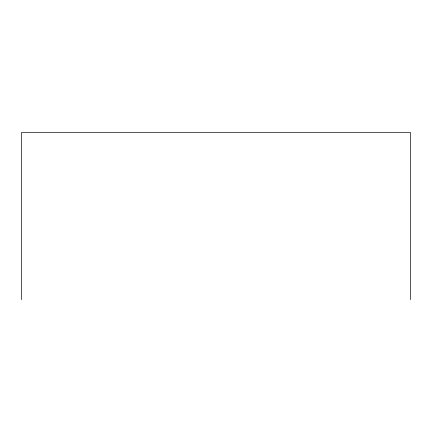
<?xml version="1.0" encoding="UTF-8"?>
<svg xmlns="http://www.w3.org/2000/svg" width="432" height="432" viewBox="0 0 432 432"><rect width="100%" height="100%" fill="white"/><g stroke="black" fill="none" stroke-linecap="round" stroke-linejoin="round"><path stroke-width="0.65" d="M410.4 299.587L410.4 132.413L21.6 132.413L21.6 299.587"/></g></svg>
